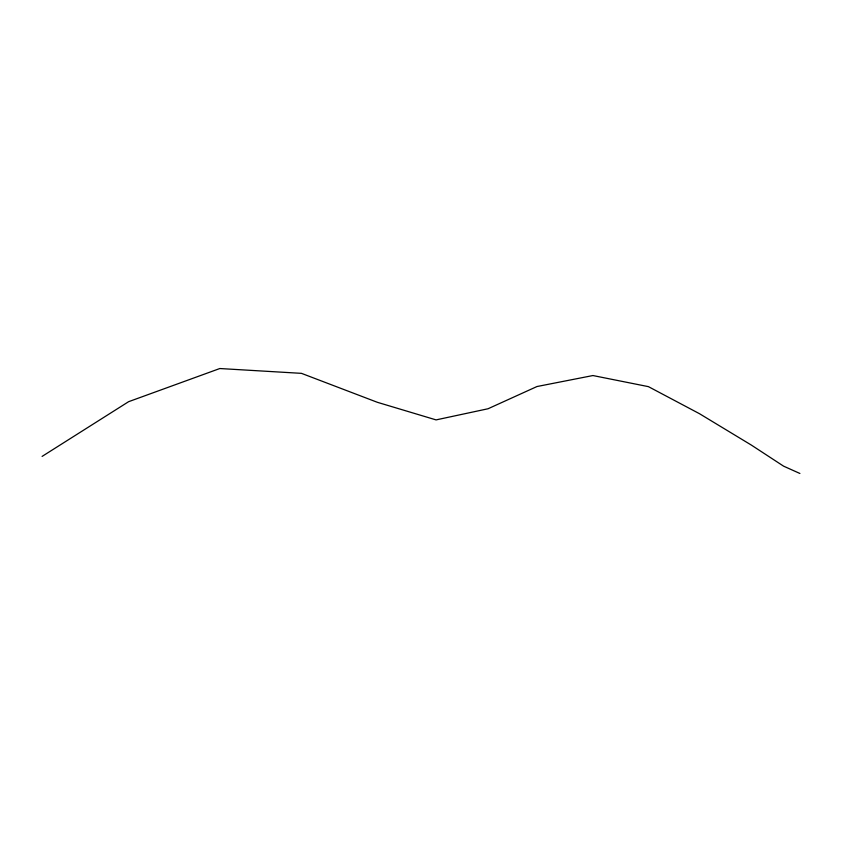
<?xml version="1.0" encoding="UTF-8"?>
<svg xmlns="http://www.w3.org/2000/svg" width="842" height="842" viewBox="0 0 842 842"><rect width="100%" height="100%" fill="white"/><g stroke="black" fill="none" stroke-linecap="round" stroke-linejoin="round"><path stroke-width="1.26" d="M42.1 456.406L128.615 401.687L219.815 368.533L301.478 373.353L377.384 402.308L436.072 419.895L488.034 408.759L536.986 386.531L592.926 375.543L648.424 386.646L699.418 413.664L751.38 445.102L783.555 466.142L799.9 473.467"/></g></svg>
